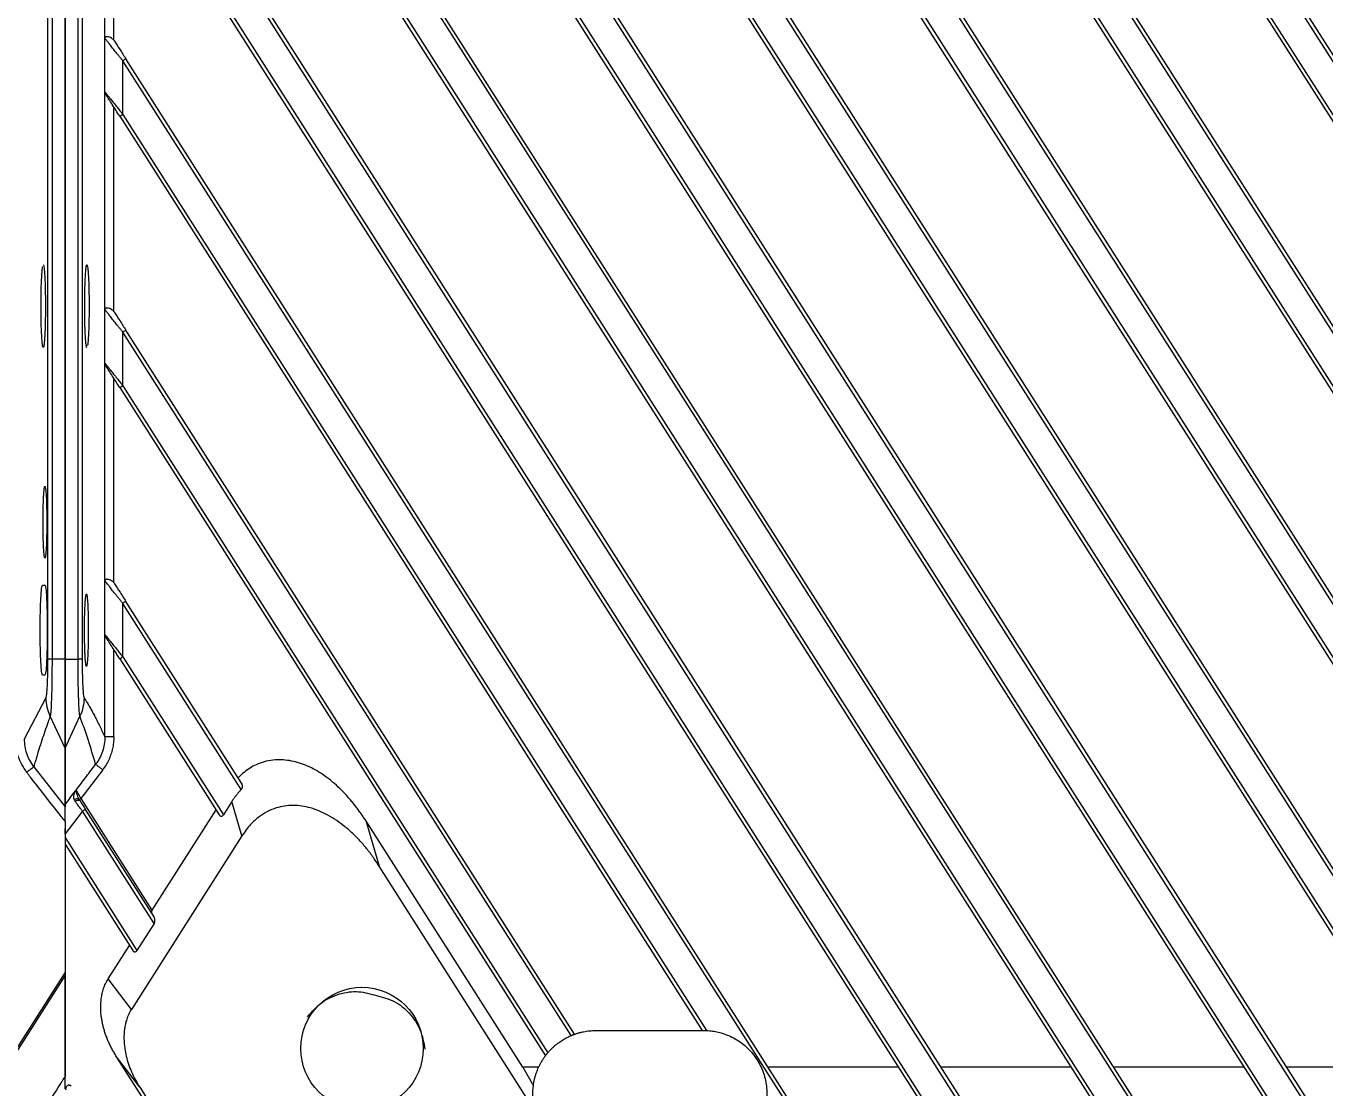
# Model space of a CAD drawing. Header units: millimetres. Extents: x 620 to 19791, y 2539 to 6969.
# Drawn here: x 8677.1 to 8749.3, y 3408.5 to 3467.5 of the extents above; entities that cross this region are included whole.
import ezdxf

# ---------------------------------------------------------------- set-up
doc = ezdxf.new("R2010")
doc.units = ezdxf.units.MM

# ---------------------------------------------------------------- blocks, each defined once
blk = doc.blocks.new('tgd')
at = {"color": 7, "linetype": 'Continuous', "lineweight": 25}
for p, q in [((18291.528, 4763.247), (18291.528, 5002.465)), ((18291.753, 5002.465), (18291.753, 4763.247)), ((18292.478, 5002.465), (18292.478, 4763.246)), ((18292.478, 4763.247), (18292.478, 5002.465)), ((18293.203, 4763.247), (18293.203, 5002.465)), ((18293.428, 5002.465), (18293.428, 4763.247)), ((18399.852, 4738.515), (18295.687, 4902.021)), ((18399.178, 4739.946), (18295.856, 4902.129)), ((18295.519, 4898.936), (18397.141, 4739.421)), ((18295.687, 4899.043), (18398.196, 4738.136)), ((18390.852, 4737.562), (18295.686, 4886.945)), ((18390.328, 4738.761), (18295.856, 4887.053)), ((18295.519, 4883.86), (18387.957, 4738.761)), ((18295.687, 4883.968), (18388.958, 4737.561)), ((18381.252, 4737.561), (18295.687, 4871.87)), ((18380.725, 4738.761), (18295.856, 4871.978)), ((18295.519, 4868.785), (18378.353, 4738.761)), ((18295.687, 4868.892), (18379.355, 4737.561)), ((18371.648, 4737.561), (18295.687, 4856.795)), ((18371.121, 4738.761), (18295.856, 4856.902)), ((18295.519, 4853.71), (18368.749, 4738.761)), ((18295.687, 4853.817), (18369.751, 4737.561)), ((18362.044, 4737.561), (18295.687, 4841.72)), ((18361.517, 4738.761), (18295.856, 4841.827)), ((18295.519, 4838.634), (18359.145, 4738.761)), ((18295.687, 4838.742), (18360.147, 4737.561)), ((18351.913, 4738.761), (18295.856, 4826.752)), ((18352.44, 4737.561), (18295.687, 4826.644)), ((18295.519, 4823.559), (18349.541, 4738.761)), ((18295.687, 4823.666), (18350.543, 4737.561)), ((18342.836, 4737.561), (18295.687, 4811.569)), ((18342.308, 4738.761), (18295.856, 4811.676)), ((18294.688, 4797.749), (18294.688, 4809.846)), ((18295.187, 4797.642), (18295.187, 4809.005)), ((18295.519, 4808.483), (18339.937, 4738.761)), ((18295.687, 4808.591), (18340.939, 4737.561)), ((18294.688, 4794.77), (18294.688, 4797.749)), ((18333.232, 4737.561), (18295.687, 4796.493)), ((18295.687, 4793.516), (18295.687, 4796.493)), ((18332.704, 4738.761), (18295.856, 4796.601)), ((18294.688, 4782.674), (18294.688, 4794.77)), ((18295.187, 4782.567), (18295.187, 4793.929)), ((18295.519, 4793.408), (18327.883, 4742.606)), ((18295.687, 4793.516), (18328.122, 4742.603)), ((18294.688, 4779.695), (18294.688, 4782.674)), ((18295.687, 4778.44), (18295.687, 4781.418)), ((18320.595, 4742.321), (18295.687, 4781.418)), ((18320.784, 4742.396), (18295.856, 4781.525)), ((18294.688, 4767.598), (18294.688, 4779.695)), ((18295.187, 4767.492), (18295.187, 4778.854)), ((18295.687, 4778.44), (18319.306, 4741.366)), ((18295.519, 4778.333), (18319.174, 4741.201)), ((18294.688, 4764.619), (18294.688, 4767.598)), ((18291.226, 4767.356), (18291.357, 4767.356)), ((18295.687, 4763.365), (18295.687, 4766.343)), ((18302.273, 4756.005), (18295.687, 4766.343)), ((18302.29, 4756.351), (18295.856, 4766.45)), ((18294.687, 4758.92), (18294.688, 4764.619)), ((18291.753, 4763.247), (18291.528, 4763.247)), ((18292.478, 4763.246), (18291.753, 4763.247)), ((18292.478, 4763.247), (18293.203, 4763.247)), ((18295.187, 4758.921), (18295.187, 4763.778)), ((18295.519, 4763.257), (18301.039, 4754.593)), ((18295.687, 4763.365), (18301.276, 4754.593)), ((18291.357, 4762.356), (18291.226, 4762.356)), ((18290.216, 4758.807), (18291.423, 4761.105)), ((18292.478, 4758.295), (18291.655, 4760.065)), ((18290.739, 4757.266), (18292.478, 4755.029)), ((18294.574, 4757.097), (18293.351, 4755.492)), ((18293.351, 4755.492), (18297.304, 4749.288)), ((18301.742, 4755.325), (18301.276, 4754.593)), ((18302.308, 4753.421), (18301.742, 4755.325)), ((18293.445, 4754.788), (18292.478, 4753.526)), ((18297.422, 4748.544), (18293.445, 4754.788)), ((18297.422, 4748.916), (18293.613, 4754.895)), ((18300.861, 4754.872), (18297.304, 4749.288)), ((18292.478, 4754.227), (18292.478, 4745.802)), ((18292.478, 4753.526), (18292.478, 4753.814)), ((18317.919, 4740.561), (18309.187, 4754.267)), ((18309.187, 4754.267), (18309.941, 4751.729)), ((18292.478, 4753.526), (18292.478, 4753.327)), ((18292.478, 4753.327), (18296.474, 4747.055)), ((18302.308, 4753.421), (18296.162, 4743.773)), ((18292.478, 4752.955), (18296.237, 4747.055)), ((18318.628, 4738.093), (18309.941, 4751.729)), ((18297.422, 4748.544), (18296.474, 4747.055)), ((18294.872, 4745.471), (18296.059, 4747.334)), ((18274.695, 4717.725), (18292.478, 4745.639)), ((18288.971, 4740.297), (18292.478, 4745.802)), ((18292.478, 4745.802), (18292.478, 4745.639)), ((18292.478, 4745.639), (18292.478, 4740.055)), ((18292.478, 4739.369), (18292.478, 4745.627)), ((18296.162, 4743.773), (18294.872, 4745.471)), ((18321.978, 4742.606), (18327.883, 4742.606)), ((18296.629, 4739.448), (18295.34, 4741.147)), ((18310.261, 4717.725), (18295.34, 4741.147)), ((18318.795, 4740.561), (18317.919, 4740.561)), ((18317.919, 4740.561), (18318.503, 4739.526)), ((18338.79, 4740.561), (18331.558, 4740.561)), ((18348.394, 4740.561), (18341.162, 4740.561)), ((18357.999, 4740.561), (18350.766, 4740.561)), ((18367.603, 4740.561), (18360.37, 4740.561)), ((18296.629, 4739.448), (18310.402, 4717.829))]:
    blk.add_line(p, q, dxfattribs=at)
at = {"color": 7, "linetype": 'Continuous', "lineweight": 25, "flags": 128}
for points in [[(18295.856, 4781.525), (18295.853, 4781.523), (18295.843, 4781.517), (18295.828, 4781.507), (18295.807, 4781.494), (18295.781, 4781.478), (18295.752, 4781.459), (18295.72, 4781.439), (18295.687, 4781.418)], [(18295.856, 4766.45), (18295.853, 4766.448), (18295.843, 4766.442), (18295.828, 4766.432), (18295.807, 4766.419), (18295.781, 4766.402), (18295.752, 4766.384), (18295.72, 4766.364), (18295.687, 4766.343)], [(18295.519, 4763.257), (18295.522, 4763.259), (18295.532, 4763.265), (18295.547, 4763.275), (18295.568, 4763.289), (18295.594, 4763.305), (18295.623, 4763.324), (18295.654, 4763.344), (18295.687, 4763.365)], [(18292.478, 4758.295), (18292.89, 4759.18), (18293.301, 4760.065)], [(18293.613, 4754.895), (18293.61, 4754.893), (18293.6, 4754.887), (18293.585, 4754.877), (18293.564, 4754.864), (18293.538, 4754.847), (18293.509, 4754.829), (18293.478, 4754.809), (18293.445, 4754.788)]]:
    blk.add_lwpolyline(points, dxfattribs=at)
at = {"color": 7, "linetype": 'Continuous', "lineweight": 25}
blk.add_circle((18308.978, 4741.606), 3.4, dxfattribs=at)
for points, knots in [([(18295.187, 4797.642), (18295.174, 4797.657), (18295.148, 4797.685), (18295.105, 4797.722), (18295.037, 4797.768), (18294.945, 4797.81), (18294.85, 4797.83), (18294.784, 4797.832), (18294.734, 4797.821), (18294.704, 4797.794), (18294.691, 4797.769), (18294.689, 4797.755), (18294.688, 4797.749)], [0, 0, 0, 0, 0.0700492, 0.1402793, 0.2100054, 0.3781104, 0.5266058, 0.6405047, 0.7503237, 0.8694099, 0.9425848, 1, 1, 1, 1]), ([(18295.687, 4796.493), (18295.656, 4796.534), (18295.59, 4796.622), (18295.48, 4796.757), (18295.335, 4796.931), (18295.167, 4797.136), (18295.026, 4797.318), (18294.937, 4797.441), (18294.872, 4797.531), (18294.81, 4797.6), (18294.757, 4797.654), (18294.722, 4797.692), (18294.697, 4797.726), (18294.691, 4797.741), (18294.688, 4797.749)], [0, 0, 0, 0, 0.076163, 0.161932, 0.25736, 0.415432, 0.568469, 0.630014, 0.677592, 0.771175, 0.823855, 0.881012, 0.941446, 1, 1, 1, 1]), ([(18295.187, 4797.642), (18295.195, 4797.633), (18295.211, 4797.613), (18295.224, 4797.592), (18295.232, 4797.581)], [0, 0, 0, 0, 0.48896, 1, 1, 1, 1]), ([(18295.232, 4797.581), (18295.321, 4797.441), (18295.425, 4797.278), (18295.637, 4796.945), (18295.747, 4796.773), (18295.856, 4796.601)], [0, 0, 0, 0, 0.5, 0.5, 1, 1, 1, 1]), ([(18295.856, 4796.601), (18295.856, 4796.601), (18295.846, 4796.595), (18295.787, 4796.557), (18295.737, 4796.525), (18295.687, 4796.493)], [0, 0, 0, 0, 0.5, 0.5, 1, 1, 1, 1]), ([(18294.688, 4794.77), (18294.69, 4794.769), (18294.693, 4794.766), (18294.704, 4794.751), (18294.722, 4794.729), (18294.745, 4794.699), (18294.775, 4794.662), (18294.811, 4794.616), (18294.853, 4794.563), (18294.901, 4794.502), (18294.956, 4794.433), (18295.045, 4794.32), (18295.182, 4794.149), (18295.355, 4793.934), (18295.527, 4793.719), (18295.633, 4793.584), (18295.687, 4793.516)], [0, 0, 0, 0, 0.036521, 0.074147, 0.113237, 0.15411, 0.197047, 0.242287, 0.290038, 0.340476, 0.39375, 0.449986, 0.589415, 0.746903, 0.871127, 1, 1, 1, 1]), ([(18294.765, 4794.591), (18294.754, 4794.61), (18294.73, 4794.647), (18294.707, 4794.694), (18294.695, 4794.729), (18294.69, 4794.745), (18294.689, 4794.759), (18294.689, 4794.766), (18294.688, 4794.77)], [0, 0, 0, 0, 0.295768, 0.583737, 0.817744, 0.918862, 0.939323, 1, 1, 1, 1]), ([(18295.519, 4793.408), (18295.378, 4793.629), (18295.237, 4793.85), (18295.038, 4794.162), (18294.974, 4794.263), (18294.856, 4794.448), (18294.803, 4794.532), (18294.765, 4794.591)], [0, 0, 0, 0, 0.5, 0.5, 0.75, 0.75, 1, 1, 1, 1]), ([(18295.687, 4793.516), (18295.648, 4793.49), (18295.601, 4793.461), (18295.535, 4793.419), (18295.519, 4793.408), (18295.519, 4793.408)], [0, 0, 0, 0, 0.5, 0.5, 1, 1, 1, 1]), ([(18291.265, 4780.556), (18291.249, 4780.591), (18291.217, 4780.66), (18291.177, 4781.189), (18291.151, 4781.946), (18291.141, 4782.845), (18291.15, 4783.751), (18291.177, 4784.506), (18291.21, 4784.977), (18291.233, 4785.041), (18291.24, 4785.062)], [0, 0, 0, 0, 0.13432, 0.267816, 0.400285, 0.534044, 0.667719, 0.800888, 0.935788, 1, 1, 1, 1]), ([(18291.265, 4785.155), (18291.281, 4785.12), (18291.312, 4785.051), (18291.352, 4784.522), (18291.379, 4783.765), (18291.389, 4782.865), (18291.379, 4781.963), (18291.353, 4781.198), (18291.313, 4780.662), (18291.281, 4780.591), (18291.265, 4780.556)], [0, 0, 0, 0, 0.125437, 0.250107, 0.373815, 0.498729, 0.623565, 0.747927, 0.873908, 1, 1, 1, 1]), ([(18293.691, 4780.556), (18293.688, 4780.557), (18293.683, 4780.559), (18293.675, 4780.574), (18293.667, 4780.598), (18293.66, 4780.633), (18293.652, 4780.677), (18293.64, 4780.766), (18293.624, 4780.932), (18293.605, 4781.218), (18293.59, 4781.565), (18293.579, 4781.963), (18293.572, 4782.395), (18293.57, 4782.846), (18293.572, 4783.298), (18293.579, 4783.731), (18293.59, 4784.133), (18293.605, 4784.484), (18293.623, 4784.774), (18293.642, 4784.966), (18293.659, 4785.082), (18293.675, 4785.144), (18293.686, 4785.152), (18293.691, 4785.155)], [0, 0, 0, 0, 0.021245, 0.042243, 0.063084, 0.083861, 0.104667, 0.125596, 0.188211, 0.250208, 0.311749, 0.373875, 0.436451, 0.498749, 0.560974, 0.623545, 0.685901, 0.747871, 0.810407, 0.873806, 0.915692, 0.957504, 1, 1, 1, 1]), ([(18293.691, 4785.155), (18293.707, 4785.12), (18293.738, 4785.051), (18293.778, 4784.522), (18293.805, 4783.765), (18293.815, 4782.866), (18293.806, 4781.961), (18293.779, 4781.205), (18293.746, 4780.734), (18293.723, 4780.67), (18293.715, 4780.649)], [0, 0, 0, 0, 0.1343229, 0.2678234, 0.4002956, 0.5340574, 0.6677364, 0.8009084, 0.9358126, 1, 1, 1, 1]), ([(18295.187, 4782.567), (18295.174, 4782.581), (18295.148, 4782.609), (18295.105, 4782.646), (18295.037, 4782.693), (18294.945, 4782.735), (18294.85, 4782.754), (18294.784, 4782.757), (18294.734, 4782.746), (18294.704, 4782.719), (18294.691, 4782.694), (18294.689, 4782.68), (18294.688, 4782.674)], [0, 0, 0, 0, 0.070049, 0.140279, 0.210005, 0.37811, 0.526606, 0.640505, 0.750324, 0.86941, 0.942585, 1, 1, 1, 1]), ([(18295.687, 4781.418), (18295.656, 4781.459), (18295.59, 4781.546), (18295.48, 4781.681), (18295.335, 4781.856), (18295.167, 4782.061), (18295.026, 4782.242), (18294.937, 4782.366), (18294.872, 4782.456), (18294.81, 4782.524), (18294.757, 4782.579), (18294.722, 4782.617), (18294.697, 4782.65), (18294.691, 4782.666), (18294.688, 4782.674)], [0, 0, 0, 0, 0.076163, 0.161932, 0.25736, 0.415432, 0.568469, 0.630014, 0.677592, 0.771175, 0.823855, 0.881012, 0.941446, 1, 1, 1, 1]), ([(18295.187, 4782.567), (18295.195, 4782.557), (18295.211, 4782.538), (18295.224, 4782.517), (18295.232, 4782.506)], [0, 0, 0, 0, 0.48896, 1, 1, 1, 1]), ([(18295.232, 4782.506), (18295.321, 4782.366), (18295.425, 4782.203), (18295.637, 4781.87), (18295.747, 4781.697), (18295.856, 4781.525)], [0, 0, 0, 0, 0.5, 0.5, 1, 1, 1, 1]), ([(18294.688, 4779.695), (18294.69, 4779.693), (18294.693, 4779.69), (18294.704, 4779.676), (18294.722, 4779.654), (18294.745, 4779.624), (18294.775, 4779.586), (18294.811, 4779.541), (18294.853, 4779.488), (18294.901, 4779.427), (18294.956, 4779.358), (18295.045, 4779.245), (18295.182, 4779.074), (18295.355, 4778.859), (18295.527, 4778.644), (18295.633, 4778.509), (18295.687, 4778.44)], [0, 0, 0, 0, 0.036521, 0.074147, 0.113237, 0.15411, 0.197047, 0.242287, 0.290038, 0.340476, 0.39375, 0.449986, 0.589415, 0.746903, 0.871127, 1, 1, 1, 1]), ([(18294.765, 4779.515), (18294.754, 4779.534), (18294.73, 4779.572), (18294.707, 4779.619), (18294.695, 4779.653), (18294.69, 4779.67), (18294.689, 4779.684), (18294.689, 4779.69), (18294.688, 4779.695)], [0, 0, 0, 0, 0.295768, 0.583737, 0.817744, 0.918862, 0.939323, 1, 1, 1, 1]), ([(18295.519, 4778.333), (18295.378, 4778.553), (18295.237, 4778.774), (18295.038, 4779.087), (18294.974, 4779.188), (18294.856, 4779.372), (18294.803, 4779.457), (18294.765, 4779.515)], [0, 0, 0, 0, 0.5, 0.5, 0.75, 0.75, 1, 1, 1, 1]), ([(18295.687, 4778.44), (18295.648, 4778.415), (18295.601, 4778.385), (18295.535, 4778.343), (18295.519, 4778.333), (18295.519, 4778.333)], [0, 0, 0, 0, 0.5, 0.5, 1, 1, 1, 1]), ([(18291.357, 4768.856), (18291.344, 4768.886), (18291.316, 4768.946), (18291.281, 4769.407), (18291.258, 4770.064), (18291.25, 4770.848), (18291.258, 4771.632), (18291.281, 4772.301), (18291.31, 4772.672), (18291.337, 4772.834), (18291.35, 4772.848), (18291.357, 4772.856)], [0, 0, 0, 0, 0.1254407, 0.2498295, 0.3736033, 0.498413, 0.6231396, 0.7475592, 0.8732436, 0.9360892, 1, 1, 1, 1]), ([(18291.357, 4772.856), (18291.371, 4772.825), (18291.399, 4772.766), (18291.433, 4772.304), (18291.457, 4771.647), (18291.465, 4770.864), (18291.457, 4770.08), (18291.434, 4769.41), (18291.405, 4769.039), (18291.378, 4768.877), (18291.364, 4768.863), (18291.357, 4768.856)], [0, 0, 0, 0, 0.125441, 0.24983, 0.373603, 0.498413, 0.62314, 0.747559, 0.873244, 0.936089, 1, 1, 1, 1]), ([(18295.187, 4767.492), (18295.174, 4767.506), (18295.148, 4767.534), (18295.105, 4767.571), (18295.037, 4767.618), (18294.945, 4767.659), (18294.85, 4767.679), (18294.784, 4767.681), (18294.734, 4767.67), (18294.704, 4767.644), (18294.691, 4767.618), (18294.689, 4767.604), (18294.688, 4767.598)], [0, 0, 0, 0, 0.070049, 0.1402795, 0.2100065, 0.3781169, 0.5266085, 0.6405086, 0.7503276, 0.8694113, 0.9425857, 1, 1, 1, 1]), ([(18295.687, 4766.343), (18295.656, 4766.384), (18295.59, 4766.471), (18295.48, 4766.606), (18295.335, 4766.781), (18295.167, 4766.985), (18295.026, 4767.167), (18294.937, 4767.29), (18294.872, 4767.38), (18294.81, 4767.449), (18294.757, 4767.503), (18294.722, 4767.542), (18294.697, 4767.575), (18294.691, 4767.591), (18294.688, 4767.598)], [0, 0, 0, 0, 0.076164, 0.161932, 0.25736, 0.415433, 0.568471, 0.630015, 0.677594, 0.771176, 0.823856, 0.881013, 0.941447, 1, 1, 1, 1]), ([(18291.226, 4762.356), (18291.209, 4762.394), (18291.175, 4762.469), (18291.131, 4763.044), (18291.102, 4763.867), (18291.092, 4764.845), (18291.102, 4765.827), (18291.131, 4766.658), (18291.175, 4767.241), (18291.209, 4767.317), (18291.226, 4767.356)], [0, 0, 0, 0, 0.125478, 0.250135, 0.373822, 0.498716, 0.623532, 0.747873, 0.873842, 1, 1, 1, 1]), ([(18291.357, 4767.356), (18291.374, 4767.318), (18291.409, 4767.242), (18291.452, 4766.668), (18291.481, 4765.844), (18291.492, 4764.866), (18291.482, 4763.885), (18291.453, 4763.053), (18291.409, 4762.47), (18291.375, 4762.394), (18291.357, 4762.356)], [0, 0, 0, 0, 0.1255, 0.250161, 0.373853, 0.498751, 0.623571, 0.747916, 0.873887, 1, 1, 1, 1]), ([(18293.664, 4762.856), (18293.662, 4762.857), (18293.657, 4762.858), (18293.65, 4762.871), (18293.643, 4762.893), (18293.637, 4762.922), (18293.63, 4762.961), (18293.62, 4763.039), (18293.605, 4763.183), (18293.59, 4763.431), (18293.576, 4763.733), (18293.567, 4764.079), (18293.561, 4764.455), (18293.559, 4764.847), (18293.561, 4765.24), (18293.566, 4765.617), (18293.576, 4765.967), (18293.589, 4766.272), (18293.605, 4766.524), (18293.621, 4766.692), (18293.637, 4766.792), (18293.65, 4766.846), (18293.659, 4766.852), (18293.664, 4766.856)], [0, 0, 0, 0, 0.0213462, 0.0424102, 0.0632826, 0.0840565, 0.1048264, 0.1256868, 0.1880003, 0.2500885, 0.3118547, 0.3739105, 0.4364097, 0.4987561, 0.56095, 0.6235213, 0.6858817, 0.7479967, 0.8106315, 0.8737037, 0.9154607, 0.9573041, 1, 1, 1, 1]), ([(18293.664, 4766.856), (18293.666, 4766.855), (18293.671, 4766.853), (18293.678, 4766.84), (18293.685, 4766.819), (18293.691, 4766.789), (18293.698, 4766.751), (18293.709, 4766.673), (18293.723, 4766.528), (18293.739, 4766.28), (18293.752, 4765.979), (18293.761, 4765.632), (18293.767, 4765.256), (18293.77, 4764.864), (18293.768, 4764.472), (18293.762, 4764.094), (18293.752, 4763.745), (18293.739, 4763.44), (18293.723, 4763.188), (18293.707, 4763.02), (18293.692, 4762.919), (18293.678, 4762.865), (18293.669, 4762.859), (18293.664, 4762.856)], [0, 0, 0, 0, 0.021346, 0.04241, 0.063283, 0.084056, 0.104826, 0.125687, 0.188, 0.250088, 0.311855, 0.37391, 0.43641, 0.498756, 0.56095, 0.623521, 0.685882, 0.747997, 0.810632, 0.873704, 0.915461, 0.957304, 1, 1, 1, 1]), ([(18295.187, 4767.492), (18295.195, 4767.482), (18295.211, 4767.462), (18295.224, 4767.441), (18295.232, 4767.43)], [0, 0, 0, 0, 0.48896, 1, 1, 1, 1]), ([(18295.232, 4767.43), (18295.321, 4767.29), (18295.425, 4767.127), (18295.637, 4766.794), (18295.747, 4766.622), (18295.856, 4766.45)], [0, 0, 0, 0, 0.5, 0.5, 1, 1, 1, 1]), ([(18294.688, 4764.619), (18294.69, 4764.618), (18294.693, 4764.615), (18294.705, 4764.6), (18294.727, 4764.573), (18294.763, 4764.526), (18294.823, 4764.449), (18294.908, 4764.343), (18295.027, 4764.192), (18295.182, 4763.998), (18295.355, 4763.783), (18295.527, 4763.568), (18295.633, 4763.433), (18295.687, 4763.365)], [0, 0, 0, 0, 0.038218, 0.077014, 0.116775, 0.179952, 0.252266, 0.346752, 0.449954, 0.589352, 0.746875, 0.871105, 1, 1, 1, 1]), ([(18294.765, 4764.44), (18294.754, 4764.457), (18294.732, 4764.493), (18294.712, 4764.531), (18294.7, 4764.56), (18294.694, 4764.583), (18294.69, 4764.604), (18294.689, 4764.615), (18294.688, 4764.619)], [0, 0, 0, 0, 0.272503, 0.551194, 0.683915, 0.795082, 0.920859, 1, 1, 1, 1]), ([(18295.519, 4763.257), (18295.378, 4763.478), (18295.237, 4763.699), (18295.038, 4764.012), (18294.974, 4764.113), (18294.856, 4764.297), (18294.803, 4764.381), (18294.765, 4764.44)], [0, 0, 0, 0, 0.5, 0.5, 0.75, 0.75, 1, 1, 1, 1]), ([(18291.423, 4761.105), (18291.437, 4761.152), (18291.465, 4761.247), (18291.499, 4761.745), (18291.523, 4762.434), (18291.527, 4762.976), (18291.528, 4763.247)], [0, 0, 0, 0, 0.24813, 0.497846, 0.748652, 1, 1, 1, 1]), ([(18291.753, 4763.247), (18291.752, 4763.038), (18291.751, 4762.76), (18291.748, 4762.37), (18291.745, 4761.832), (18291.732, 4761.404), (18291.723, 4761.123), (18291.723, 4761.113), (18291.722, 4761.074), (18291.714, 4760.795), (18291.693, 4760.309), (18291.668, 4760.15), (18291.655, 4760.065)], [0, 0, 0, 0, 0.134202, 0.178889, 0.257542, 0.496727, 0.497017, 0.499311, 0.505691, 0.529846, 0.746293, 1, 1, 1, 1]), ([(18292.478, 4758.295), (18292.478, 4758.306), (18292.478, 4758.328), (18292.478, 4758.372), (18292.478, 4758.425), (18292.478, 4758.487), (18292.478, 4758.557), (18292.478, 4758.637), (18292.478, 4758.726), (18292.478, 4758.928), (18292.478, 4759.305), (18292.478, 4759.948), (18292.478, 4760.7), (18292.478, 4761.393), (18292.478, 4761.962), (18292.478, 4762.385), (18292.478, 4762.814), (18292.478, 4763.102), (18292.478, 4763.247)], [0, 0, 0, 0, 0.03043, 0.060692, 0.090842, 0.120937, 0.151035, 0.181192, 0.211466, 0.241914, 0.370933, 0.500028, 0.629047, 0.758142, 0.818821, 0.879052, 0.939293, 1, 1, 1, 1]), ([(18292.478, 4763.246), (18292.478, 4762.669), (18292.478, 4761.476), (18292.478, 4759.898), (18292.478, 4758.719), (18292.478, 4758.433), (18292.478, 4758.295)], [0, 0, 0, 0, 0.2418251, 0.5000001, 0.7581754, 1, 1, 1, 1]), ([(18293.301, 4760.065), (18293.3, 4760.072), (18293.296, 4760.084), (18293.292, 4760.112), (18293.287, 4760.146), (18293.281, 4760.192), (18293.273, 4760.27), (18293.263, 4760.388), (18293.253, 4760.543), (18293.245, 4760.738), (18293.238, 4760.931), (18293.23, 4761.218), (18293.221, 4761.485), (18293.213, 4761.811), (18293.209, 4762.085), (18293.208, 4762.354), (18293.206, 4762.646), (18293.204, 4762.929), (18293.203, 4763.141), (18293.203, 4763.247)], [0, 0, 0, 0, 0.031945, 0.063899, 0.095838, 0.127745, 0.17244, 0.251557, 0.315183, 0.373254, 0.467643, 0.500099, 0.624114, 0.682949, 0.740047, 0.816239, 0.864095, 0.93217, 1, 1, 1, 1]), ([(18293.428, 4763.247), (18293.428, 4763.201), (18293.428, 4763.111), (18293.429, 4762.976), (18293.43, 4762.843), (18293.431, 4762.711), (18293.433, 4762.581), (18293.437, 4762.37), (18293.445, 4762.087), (18293.458, 4761.768), (18293.474, 4761.499), (18293.49, 4761.317), (18293.505, 4761.202), (18293.519, 4761.133), (18293.528, 4761.114), (18293.533, 4761.105)], [0, 0, 0, 0, 0.0421567, 0.0839961, 0.1256878, 0.1674031, 0.2093128, 0.2515856, 0.3767726, 0.5022725, 0.6269068, 0.7518424, 0.8347586, 0.917053, 1, 1, 1, 1]), ([(18291.655, 4760.065), (18291.588, 4760.231), (18291.455, 4760.565), (18291.434, 4760.924), (18291.423, 4761.105)], [0, 0, 0, 0, 0.496928, 1, 1, 1, 1]), ([(18293.533, 4761.105), (18293.571, 4761.045), (18293.648, 4760.925), (18293.765, 4760.729), (18293.886, 4760.517), (18294.01, 4760.29), (18294.139, 4760.047), (18294.271, 4759.789), (18294.406, 4759.515), (18294.546, 4759.225), (18294.64, 4759.023), (18294.687, 4758.92)], [0, 0, 0, 0, 0.098208, 0.199639, 0.304293, 0.412172, 0.523279, 0.637614, 0.755178, 0.875973, 1, 1, 1, 1]), ([(18291.655, 4760.065), (18291.655, 4760.065), (18291.654, 4760.064), (18291.654, 4760.063), (18291.651, 4760.056), (18291.61, 4759.958), (18291.568, 4759.841), (18291.415, 4759.419), (18291.187, 4758.751), (18290.943, 4757.969), (18290.798, 4757.467), (18290.754, 4757.317), (18290.739, 4757.266)], [0, 0, 0, 0, 0.0000599, 0.0005924, 0.0021256, 0.0080216, 0.1249475, 0.1400318, 0.4999325, 0.8544145, 0.9504011, 1, 1, 1, 1]), ([(18294.178, 4757.398), (18294.048, 4757.848), (18293.905, 4758.315), (18293.608, 4759.222), (18293.454, 4759.664), (18293.301, 4760.065)], [0, 0, 0, 0, 0.5, 0.5, 1, 1, 1, 1]), ([(18294.687, 4758.92), (18294.688, 4758.648), (18294.644, 4758.375), (18294.471, 4757.859), (18294.343, 4757.615), (18294.178, 4757.398)], [0, 0, 0, 0, 0.5, 0.5, 1, 1, 1, 1]), ([(18295.187, 4758.921), (18295.186, 4758.866), (18295.184, 4758.757), (18295.171, 4758.594), (18295.149, 4758.433), (18295.118, 4758.273), (18295.079, 4758.115), (18295.015, 4757.906), (18294.914, 4757.653), (18294.763, 4757.362), (18294.637, 4757.186), (18294.574, 4757.097)], [0, 0, 0, 0, 0.083801, 0.167094, 0.250122, 0.33313, 0.416365, 0.50007, 0.667476, 0.833457, 1, 1, 1, 1]), ([(18295.187, 4758.921), (18295.129, 4758.921), (18295.068, 4758.921), (18294.949, 4758.921), (18294.891, 4758.921), (18294.795, 4758.921), (18294.756, 4758.921), (18294.704, 4758.92), (18294.691, 4758.92), (18294.687, 4758.92)], [0, 0, 0, 0, 0.25, 0.25, 0.5, 0.5, 0.75, 0.75, 1, 1, 1, 1]), ([(18290.343, 4756.959), (18290.161, 4757.244), (18289.802, 4757.809), (18289.745, 4758.476), (18289.717, 4758.807)], [0, 0, 0, 0, 0.504618, 1, 1, 1, 1]), ([(18290.739, 4757.266), (18290.588, 4757.501), (18290.285, 4757.971), (18290.239, 4758.528), (18290.216, 4758.807)], [0, 0, 0, 0, 0.499779, 1, 1, 1, 1]), ([(18292.478, 4758.295), (18292.478, 4757.748), (18292.478, 4757.108), (18292.478, 4756.289), (18292.478, 4755.746), (18292.478, 4755.299), (18292.478, 4755.029)], [0, 0, 0, 0, 0.5035524, 0.5890868, 0.752664, 1, 1, 1, 1]), ([(18292.478, 4755.164), (18292.478, 4755.422), (18292.478, 4755.941), (18292.478, 4756.795), (18292.478, 4757.582), (18292.478, 4758.105), (18292.478, 4758.295)], [0, 0, 0, 0, 0.2479135, 0.4978485, 0.8181921, 1, 1, 1, 1]), ([(18309.187, 4754.267), (18309.133, 4754.349), (18309.029, 4754.511), (18308.867, 4754.744), (18308.706, 4754.964), (18308.545, 4755.172), (18308.307, 4755.464), (18307.985, 4755.824), (18307.436, 4756.357), (18306.74, 4756.901), (18305.859, 4757.374), (18304.956, 4757.64), (18304.167, 4757.669), (18303.544, 4757.557), (18303.115, 4757.402), (18302.744, 4757.195), (18302.408, 4756.953), (18302.204, 4756.755), (18302.098, 4756.652)], [0, 0, 0, 0, 0.033867, 0.066543, 0.098032, 0.128338, 0.157463, 0.228364, 0.29535, 0.421849, 0.532556, 0.639336, 0.744753, 0.802391, 0.857373, 0.901631, 0.949034, 1, 1, 1, 1]), ([(18290.343, 4756.959), (18290.39, 4756.995), (18290.487, 4757.071), (18290.615, 4757.17), (18290.709, 4757.242), (18290.729, 4757.258), (18290.739, 4757.266)], [0, 0, 0, 0, 0.243209, 0.50251, 0.760426, 1, 1, 1, 1]), ([(18292.48, 4754.227), (18292.48, 4754.227), (18292.48, 4754.227), (18292.48, 4754.228), (18292.478, 4754.23), (18292.473, 4754.237), (18292.45, 4754.265), (18292.362, 4754.378), (18292.011, 4754.825), (18291.409, 4755.592), (18290.808, 4756.359), (18290.457, 4756.808), (18290.371, 4756.921), (18290.349, 4756.949), (18290.344, 4756.956), (18290.343, 4756.958), (18290.343, 4756.959), (18290.343, 4756.959), (18290.343, 4756.959), (18290.343, 4756.959), (18290.343, 4756.959)], [0, 0, 0, 0, 0.000017, 0.000158, 0.000557, 0.002089, 0.008066, 0.031682, 0.125575, 0.499987, 0.874962, 0.968717, 0.99216, 0.998026, 0.999495, 0.999865, 0.99996, 0.999986, 0.999991, 1, 1, 1, 1]), ([(18293.089, 4755.968), (18293.186, 4756.097), (18293.377, 4756.348), (18293.656, 4756.715), (18293.922, 4757.063), (18294.094, 4757.288), (18294.178, 4757.398)], [0, 0, 0, 0, 0.2696001, 0.5260004, 0.7694016, 1, 1, 1, 1]), ([(18294.178, 4757.398), (18294.183, 4757.394), (18294.196, 4757.384), (18294.239, 4757.352), (18294.27, 4757.328), (18294.345, 4757.271), (18294.389, 4757.237), (18294.482, 4757.167), (18294.529, 4757.131), (18294.574, 4757.097)], [0, 0, 0, 0, 0.25, 0.25, 0.5, 0.5, 0.75, 0.75, 1, 1, 1, 1]), ([(18302.273, 4756.005), (18302.236, 4755.964), (18302.159, 4755.883), (18302.05, 4755.753), (18301.943, 4755.617), (18301.84, 4755.474), (18301.775, 4755.375), (18301.742, 4755.325)], [0, 0, 0, 0, 0.1923338, 0.3883244, 0.5881533, 0.7919914, 1, 1, 1, 1]), ([(18302.273, 4756.005), (18302.28, 4756.013), (18302.295, 4756.03), (18302.312, 4756.06), (18302.326, 4756.094), (18302.335, 4756.132), (18302.34, 4756.173), (18302.338, 4756.218), (18302.329, 4756.264), (18302.314, 4756.31), (18302.298, 4756.337), (18302.29, 4756.351)], [0, 0, 0, 0, 0.074496, 0.156211, 0.246552, 0.346558, 0.457, 0.574955, 0.717074, 0.857807, 1, 1, 1, 1]), ([(18292.999, 4755.418), (18292.992, 4755.434), (18292.979, 4755.467), (18292.967, 4755.519), (18292.961, 4755.574), (18292.963, 4755.632), (18292.971, 4755.69), (18292.986, 4755.752), (18293.009, 4755.819), (18293.035, 4755.878), (18293.055, 4755.913), (18293.061, 4755.923)], [0, 0, 0, 0, 0.095908, 0.196069, 0.30097, 0.411051, 0.52671, 0.631743, 0.767212, 0.929625, 1, 1, 1, 1]), ([(18293.27, 4755.44), (18293.245, 4755.464), (18293.197, 4755.483), (18293.085, 4755.479), (18293.025, 4755.456), (18292.986, 4755.427)], [0, 0, 0, 0, 0.5, 0.5, 1, 1, 1, 1]), ([(18293.048, 4755.334), (18293.038, 4755.348), (18293.019, 4755.375), (18293.005, 4755.404), (18292.999, 4755.418)], [0, 0, 0, 0, 0.510016, 1, 1, 1, 1]), ([(18293.445, 4754.788), (18293.431, 4754.806), (18293.399, 4754.85), (18293.344, 4754.925), (18293.261, 4755.042), (18293.156, 4755.187), (18293.084, 4755.285), (18293.048, 4755.334)], [0, 0, 0, 0, 0.093123, 0.220361, 0.381996, 0.692077, 1, 1, 1, 1]), ([(18293.27, 4755.44), (18293.256, 4755.467), (18293.229, 4755.52), (18293.196, 4755.597), (18293.163, 4755.678), (18293.132, 4755.764), (18293.105, 4755.848), (18293.091, 4755.91), (18293.089, 4755.937), (18293.089, 4755.948)], [0, 0, 0, 0, 0.130852, 0.255748, 0.370585, 0.539226, 0.712336, 0.887675, 1, 1, 1, 1]), ([(18293.092, 4755.945), (18293.097, 4755.94), (18293.106, 4755.929), (18293.125, 4755.903), (18293.147, 4755.87), (18293.171, 4755.829), (18293.198, 4755.78), (18293.233, 4755.712), (18293.283, 4755.617), (18293.327, 4755.537), (18293.351, 4755.492)], [0, 0, 0, 0, 0.09191, 0.186185, 0.283218, 0.383183, 0.486108, 0.603389, 0.775258, 1, 1, 1, 1]), ([(18293.267, 4755.405), (18293.267, 4755.405), (18293.278, 4755.402), (18293.292, 4755.392), (18293.303, 4755.38), (18293.307, 4755.374)], [0, 0, 0, 0, 0.006252, 0.580635, 1, 1, 1, 1]), ([(18293.351, 4755.492), (18293.334, 4755.481), (18293.315, 4755.469), (18293.284, 4755.45), (18293.274, 4755.443), (18293.27, 4755.44)], [0, 0, 0, 0, 0.5, 0.5, 1, 1, 1, 1]), ([(18292.478, 4754.227), (18292.478, 4754.322), (18292.478, 4754.504), (18292.478, 4754.751), (18292.478, 4754.917), (18292.478, 4755.005), (18292.478, 4755.021), (18292.478, 4755.029)], [0, 0, 0, 0, 0.286045, 0.548341, 0.786212, 0.89682, 1, 1, 1, 1]), ([(18301.039, 4754.593), (18301.047, 4754.581), (18301.062, 4754.56), (18301.09, 4754.537), (18301.119, 4754.522), (18301.157, 4754.513), (18301.204, 4754.516), (18301.247, 4754.551), (18301.266, 4754.578), (18301.276, 4754.593)], [0, 0, 0, 0, 0.153767, 0.29277, 0.417794, 0.529915, 0.736017, 0.854886, 1, 1, 1, 1]), ([(18309.941, 4751.729), (18309.88, 4751.823), (18309.759, 4752.008), (18309.571, 4752.277), (18309.381, 4752.534), (18309.187, 4752.778), (18308.909, 4753.105), (18308.533, 4753.5), (18307.916, 4754.047), (18307.133, 4754.588), (18306.152, 4755.007), (18305.163, 4755.167), (18304.337, 4755.041), (18303.713, 4754.78), (18303.317, 4754.529), (18303.011, 4754.277), (18302.768, 4754.036), (18302.529, 4753.752), (18302.383, 4753.534), (18302.308, 4753.421)], [0, 0, 0, 0, 0.035181, 0.06949, 0.102958, 0.135615, 0.167497, 0.237811, 0.306398, 0.426306, 0.535135, 0.638829, 0.737184, 0.792914, 0.85017, 0.883735, 0.9175, 0.957411, 1, 1, 1, 1]), ([(18292.478, 4753.327), (18292.478, 4753.303), (18292.478, 4753.257), (18292.477, 4753.194), (18292.477, 4753.141), (18292.478, 4753.098), (18292.478, 4753.051), (18292.478, 4753.004), (18292.478, 4752.963), (18292.478, 4752.958), (18292.478, 4752.955)], [0, 0, 0, 0, 0.159179, 0.298356, 0.417587, 0.516965, 0.596653, 0.757595, 0.888693, 1, 1, 1, 1]), ([(18297.304, 4749.288), (18297.299, 4749.28), (18297.289, 4749.262), (18297.282, 4749.232), (18297.278, 4749.192), (18297.282, 4749.145), (18297.296, 4749.117), (18297.304, 4749.102)], [0, 0, 0, 0, 0.131113, 0.272627, 0.432307, 0.714822, 1, 1, 1, 1]), ([(18297.422, 4748.544), (18297.428, 4748.554), (18297.441, 4748.576), (18297.455, 4748.613), (18297.465, 4748.655), (18297.471, 4748.699), (18297.472, 4748.745), (18297.468, 4748.793), (18297.457, 4748.841), (18297.445, 4748.87), (18297.439, 4748.885)], [0, 0, 0, 0, 0.088554, 0.188988, 0.302339, 0.429328, 0.548275, 0.694031, 0.846717, 1, 1, 1, 1]), ([(18296.237, 4747.055), (18296.245, 4747.044), (18296.26, 4747.022), (18296.288, 4746.999), (18296.317, 4746.984), (18296.355, 4746.975), (18296.402, 4746.979), (18296.445, 4747.014), (18296.464, 4747.04), (18296.474, 4747.055)], [0, 0, 0, 0, 0.153766, 0.29277, 0.417794, 0.529915, 0.736017, 0.854886, 1, 1, 1, 1]), ([(18295.34, 4741.147), (18295.296, 4741.217), (18295.209, 4741.357), (18295.089, 4741.572), (18294.979, 4741.786), (18294.88, 4742.002), (18294.791, 4742.218), (18294.712, 4742.435), (18294.644, 4742.652), (18294.587, 4742.87), (18294.54, 4743.089), (18294.485, 4743.418), (18294.449, 4743.853), (18294.474, 4744.31), (18294.535, 4744.667), (18294.612, 4744.942), (18294.719, 4745.212), (18294.821, 4745.385), (18294.872, 4745.471)], [0, 0, 0, 0, 0.054633, 0.108241, 0.160902, 0.212702, 0.263726, 0.314067, 0.36382, 0.413084, 0.461961, 0.510555, 0.631824, 0.747465, 0.809763, 0.868751, 0.93418, 1, 1, 1, 1]), ([(18305.952, 4743.364), (18306.209, 4743.657), (18306.702, 4744.219), (18307.719, 4744.685), (18308.784, 4744.836), (18309.458, 4744.64), (18309.788, 4744.543)], [0, 0, 0, 0, 0.268629, 0.515707, 0.762429, 1, 1, 1, 1]), ([(18309.788, 4744.543), (18310.127, 4744.454), (18310.809, 4744.276), (18311.651, 4743.59), (18312.277, 4742.67), (18312.41, 4741.937), (18312.478, 4741.564)], [0, 0, 0, 0, 0.241489, 0.486467, 0.738115, 1, 1, 1, 1]), ([(18296.162, 4743.773), (18296.135, 4743.73), (18296.083, 4743.645), (18296.014, 4743.511), (18295.954, 4743.374), (18295.888, 4743.196), (18295.825, 4742.969), (18295.763, 4742.612), (18295.738, 4742.155), (18295.78, 4741.646), (18295.872, 4741.169), (18295.998, 4740.732), (18296.166, 4740.299), (18296.375, 4739.867), (18296.543, 4739.589), (18296.629, 4739.448)], [0, 0, 0, 0, 0.032993, 0.065796, 0.09853, 0.131316, 0.190196, 0.252608, 0.368145, 0.489531, 0.586942, 0.68592, 0.787267, 0.891732, 1, 1, 1, 1]), ([(18319.306, 4741.366), (18319.341, 4741.407), (18319.412, 4741.489), (18319.525, 4741.604), (18319.643, 4741.715), (18319.766, 4741.82), (18319.923, 4741.941), (18320.116, 4742.073), (18320.349, 4742.209), (18320.513, 4742.284), (18320.595, 4742.321)], [0, 0, 0, 0, 0.100168, 0.200042, 0.299835, 0.399762, 0.500038, 0.666783, 0.833105, 1, 1, 1, 1]), ([(18320.595, 4742.321), (18320.607, 4742.326), (18320.632, 4742.337), (18320.667, 4742.351), (18320.7, 4742.365), (18320.738, 4742.379), (18320.776, 4742.392), (18320.781, 4742.395), (18320.784, 4742.396)], [0, 0, 0, 0, 0.126025, 0.252079, 0.37816, 0.504271, 0.746701, 1, 1, 1, 1]), ([(18320.784, 4742.396), (18320.839, 4742.415), (18320.949, 4742.453), (18321.117, 4742.5), (18321.287, 4742.539), (18321.457, 4742.569), (18321.629, 4742.59), (18321.803, 4742.603), (18321.92, 4742.605), (18321.978, 4742.606)], [0, 0, 0, 0, 0.1437476, 0.2866061, 0.4289284, 0.5710716, 0.7133939, 0.8562524, 1, 1, 1, 1]), ([(18327.883, 4742.606), (18327.884, 4742.606), (18327.885, 4742.606), (18327.894, 4742.606), (18327.91, 4742.606), (18327.937, 4742.606), (18327.964, 4742.606), (18327.978, 4742.606)], [0, 0, 0, 0, 0.168552, 0.333737, 0.497077, 0.727696, 1, 1, 1, 1]), ([(18327.978, 4742.606), (18327.99, 4742.606), (18328.018, 4742.605), (18328.067, 4742.605), (18328.103, 4742.603), (18328.122, 4742.603)], [0, 0, 0, 0, 0.281225, 0.614357, 1, 1, 1, 1]), ([(18328.122, 4742.603), (18328.178, 4742.6), (18328.288, 4742.594), (18328.453, 4742.575), (18328.617, 4742.548), (18328.779, 4742.514), (18329.024, 4742.45), (18329.346, 4742.337), (18329.729, 4742.146), (18330.086, 4741.911), (18330.513, 4741.546), (18330.958, 4741.004), (18331.261, 4740.372), (18331.411, 4739.831), (18331.474, 4739.408), (18331.485, 4738.98), (18331.448, 4738.604), (18331.384, 4738.283), (18331.309, 4738.016), (18331.242, 4737.845), (18331.208, 4737.759)], [0, 0, 0, 0, 0.024697, 0.049317, 0.073915, 0.098547, 0.123269, 0.186668, 0.250144, 0.313543, 0.377019, 0.50001, 0.623, 0.6864, 0.749876, 0.813275, 0.876751, 0.91786, 0.958857, 1, 1, 1, 1]), ([(18318.795, 4740.561), (18318.821, 4740.617), (18318.875, 4740.729), (18318.966, 4740.892), (18319.065, 4741.05), (18319.138, 4741.15), (18319.174, 4741.201)], [0, 0, 0, 0, 0.250356, 0.5, 0.749644, 1, 1, 1, 1]), ([(18319.174, 4741.201), (18319.175, 4741.201), (18319.176, 4741.203), (18319.183, 4741.212), (18319.194, 4741.227), (18319.213, 4741.251), (18319.246, 4741.296), (18319.282, 4741.338), (18319.306, 4741.366)], [0, 0, 0, 0, 0.113414, 0.23247, 0.357664, 0.489422, 0.662046, 1, 1, 1, 1]), ([(18318.503, 4739.526), (18318.511, 4739.586), (18318.528, 4739.705), (18318.563, 4739.881), (18318.607, 4740.055), (18318.661, 4740.226), (18318.722, 4740.395), (18318.77, 4740.505), (18318.795, 4740.561)], [0, 0, 0, 0, 0.167539, 0.334153, 0.500272, 0.66633, 0.832762, 1, 1, 1, 1]), ([(18292.478, 4740.055), (18292.475, 4740.05), (18292.468, 4740.04), (18292.416, 4739.958), (18292.335, 4739.83), (18292.172, 4739.575), (18291.883, 4739.121), (18291.624, 4738.715), (18291.478, 4738.486)], [0, 0, 0, 0, 0.07756, 0.161491, 0.258163, 0.371519, 0.644888, 1, 1, 1, 1]), ([(18292.815, 4739.515), (18292.801, 4739.526), (18292.771, 4739.55), (18292.715, 4739.567), (18292.654, 4739.563), (18292.595, 4739.536), (18292.549, 4739.489), (18292.52, 4739.431), (18292.508, 4739.371), (18292.511, 4739.332), (18292.512, 4739.313)], [0, 0, 0, 0, 0.113498, 0.239843, 0.375609, 0.515078, 0.651642, 0.779721, 0.896108, 1, 1, 1, 1]), ([(18318.628, 4738.093), (18318.616, 4738.133), (18318.592, 4738.213), (18318.563, 4738.331), (18318.537, 4738.446), (18318.516, 4738.561), (18318.499, 4738.673), (18318.486, 4738.784), (18318.476, 4738.913), (18318.471, 4739.061), (18318.475, 4739.219), (18318.486, 4739.375), (18318.497, 4739.473), (18318.503, 4739.526)], [0, 0, 0, 0, 0.066871, 0.134848, 0.204113, 0.274835, 0.347175, 0.421284, 0.497299, 0.617084, 0.746878, 0.865097, 1, 1, 1, 1])]:
    blk.add_open_spline(points, degree=3, knots=knots, dxfattribs=at)
for points in [[(18293.428, 4763.247), (18293.411, 4763.247), (18293.335, 4763.247), (18293.203, 4763.247)], [(18293.533, 4761.105), (18293.532, 4760.75), (18293.451, 4760.388), (18293.301, 4760.065)], [(18292.478, 4755.164), (18292.672, 4755.418), (18292.866, 4755.671), (18293.06, 4755.924)], [(18293.06, 4755.924), (18293.07, 4755.939), (18293.079, 4755.953), (18293.089, 4755.968)], [(18293.06, 4755.924), (18293.068, 4755.933), (18293.078, 4755.941), (18293.089, 4755.948)], [(18293.089, 4755.968), (18293.088, 4755.961), (18293.089, 4755.954), (18293.092, 4755.945)], [(18293.27, 4755.44), (18293.282, 4755.417), (18293.296, 4755.394), (18293.311, 4755.37)], [(18293.311, 4755.37), (18293.394, 4755.239), (18293.504, 4755.067), (18293.613, 4754.895)], [(18297.439, 4748.885), (18297.434, 4748.896), (18297.429, 4748.906), (18297.422, 4748.916)]]:
    blk.add_open_spline(points, degree=3, dxfattribs=at)
at = {"color": 8, "linetype": 'Continuous', "lineweight": 25}
blk.add_open_spline([(18293.037, 4755.343), (18293.047, 4755.352), (18293.069, 4755.369), (18293.108, 4755.391), (18293.151, 4755.407), (18293.194, 4755.415), (18293.234, 4755.415), (18293.256, 4755.409), (18293.267, 4755.405)], degree=3, knots=[0, 0, 0, 0, 0.149397, 0.310713, 0.481019, 0.656232, 0.83143, 1, 1, 1, 1], dxfattribs=at)

msp = doc.modelspace()

# ---------------------------------------------------------------- block references
msp.add_blockref('tgd', (-9613.17641, -1330.91272))

doc.saveas('drawing.dxf')
